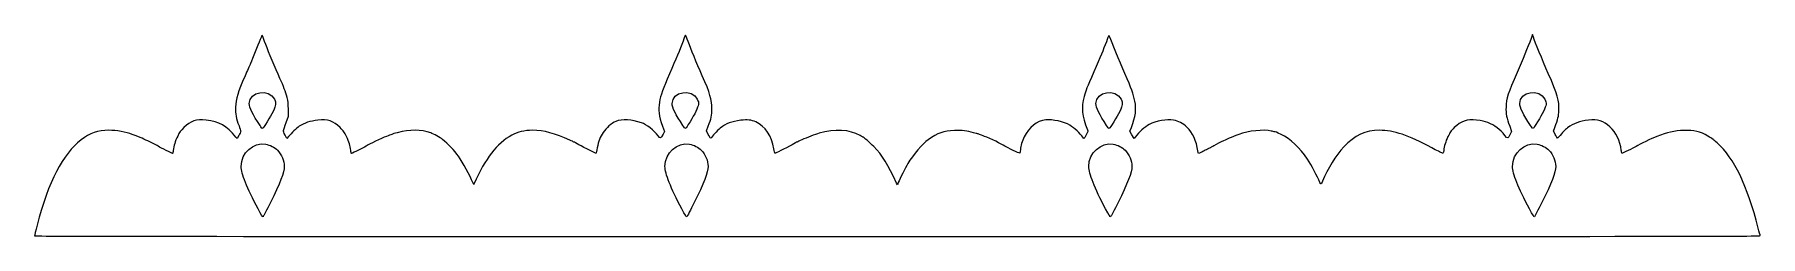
# Model space of a CAD drawing. Header units: centimetres. Extents: x -47.6 to 47.6, y -5.6 to 5.5.
import ezdxf

# ---------------------------------------------------------------- set-up
doc = ezdxf.new("R2010")
doc.units = ezdxf.units.CM
doc.header["$MEASUREMENT"] = 0
doc.layers.add('Layer 1', color=7, linetype='Continuous')

msp = doc.modelspace()

# ---------------------------------------------------------------- linework, layer by layer
at = {"layer": 'Layer 1'}
for points, knots in [([(-47.625, -5.573), (-47.625, -5.5531), (-47.55996, -5.28819), (-47.48047, -4.9843), (-47.48047, -4.9843), (-46.8557, -2.59579), (-46.06399, -1.06228), (-45.05854, -0.29313), (-45.05854, -0.29313), (-44.56666, 0.08315), (-44.11847, 0.23798), (-43.52017, 0.2383), (-43.52017, 0.2383), (-43.10618, 0.23852), (-42.56471, 0.14444), (-42.2275, 0.01368), (-42.2275, 0.01368), (-41.76458, -0.16581), (-41.58244, -0.24431), (-41.26177, -0.40249), (-41.26177, -0.40249), (-41.05804, -0.50299), (-40.84968, -0.60984), (-40.79875, -0.63994), (-40.79875, -0.63994), (-40.64655, -0.72988), (-40.04044, -1.03188), (-40.01211, -1.03188), (-40.01211, -1.03188), (-39.99767, -1.03188), (-39.9782, -0.95726), (-39.96886, -0.86606), (-39.96886, -0.86606), (-39.94389, -0.62233), (-39.86329, -0.36311), (-39.72424, -0.07938), (-39.72424, -0.07938), (-39.62135, 0.13058), (-39.56476, 0.20763), (-39.38064, 0.38846), (-39.38064, 0.38846), (-39.00987, 0.7526), (-38.69222, 0.85859), (-38.1579, 0.79648), (-38.1579, 0.79648), (-37.41053, 0.70961), (-37.033, 0.49517), (-36.50729, -0.14105), (-36.50729, -0.14105), (-36.50729, -0.14105), (-36.44539, -0.21596), (-36.44539, -0.21596), (-36.44539, -0.21596), (-36.44539, -0.21596), (-36.34666, -0.04905), (-36.34666, -0.04905), (-36.34666, -0.04905), (-36.29235, 0.04275), (-36.24792, 0.14798), (-36.24792, 0.18479), (-36.24792, 0.18479), (-36.24792, 0.2216), (-36.28888, 0.35606), (-36.33894, 0.48358), (-36.33894, 0.48358), (-36.50525, 0.9072), (-36.54744, 1.13157), (-36.53153, 1.50779), (-36.53153, 1.50779), (-36.51101, 1.9933), (-36.41278, 2.31567), (-36.00337, 3.24115), (-36.00337, 3.24115), (-35.89393, 3.48853), (-35.76007, 3.79214), (-35.70591, 3.91583), (-35.70591, 3.91583), (-35.57741, 4.20927), (-35.304, 4.88841), (-35.17479, 5.23509), (-35.17479, 5.23509), (-35.09835, 5.4402), (-35.06763, 5.49684), (-35.05284, 5.45999), (-35.05284, 5.45999), (-35.04196, 5.4329), (-34.95634, 5.20832), (-34.86256, 4.96094), (-34.86256, 4.96094), (-34.69528, 4.51963), (-34.34968, 3.6978), (-34.07817, 3.09563), (-34.07817, 3.09563), (-33.8844, 2.66589), (-33.7713, 2.36364), (-33.68839, 2.05398), (-33.68839, 2.05398), (-33.62608, 1.82125), (-33.61658, 1.73539), (-33.6163, 1.40229), (-33.6163, 1.40229), (-33.6163, 1.40229), (-33.61599, 1.01865), (-33.61599, 1.01865), (-33.61599, 1.01865), (-33.61599, 1.01865), (-33.74391, 0.66146), (-33.74391, 0.66146), (-33.74391, 0.66146), (-33.81426, 0.46501), (-33.87781, 0.27257), (-33.88513, 0.23383), (-33.88513, 0.23383), (-33.89438, 0.18494), (-33.86767, 0.10482), (-33.79782, -0.02811), (-33.79782, -0.02811), (-33.79782, -0.02811), (-33.69718, -0.21962), (-33.69718, -0.21962), (-33.69718, -0.21962), (-33.69718, -0.21962), (-33.6046, -0.1032), (-33.6046, -0.1032), (-33.6046, -0.1032), (-33.45078, 0.09025), (-33.17476, 0.35219), (-33.01168, 0.4595), (-33.01168, 0.4595), (-32.7246, 0.64838), (-32.43173, 0.74434), (-31.98314, 0.79648), (-31.98314, 0.79648), (-31.44901, 0.85857), (-31.13157, 0.75268), (-30.75995, 0.38846), (-30.75995, 0.38846), (-30.56641, 0.19877), (-30.52269, 0.1376), (-30.4067, -0.10583), (-30.4067, -0.10583), (-30.26339, -0.40659), (-30.20166, -0.60805), (-30.17361, -0.86651), (-30.17361, -0.86651), (-30.16374, -0.95746), (-30.14372, -1.03188), (-30.12913, -1.03188), (-30.12913, -1.03188), (-30.09553, -1.03188), (-29.31787, -0.6437), (-29.26361, -0.59985), (-29.26361, -0.59985), (-29.1861, -0.5372), (-28.49139, -0.20957), (-28.19135, -0.09417), (-28.19135, -0.09417), (-28.08949, -0.05499), (-27.96447, -0.00688), (-27.91354, 0.01274), (-27.91354, 0.01274), (-27.86261, 0.03235), (-27.72569, 0.07289), (-27.60927, 0.10281), (-27.60927, 0.10281), (-26.88271, 0.28957), (-26.30274, 0.28807), (-25.75719, 0.09802), (-25.75719, 0.09802), (-25.59999, 0.04326), (-25.23655, -0.1572), (-25.10896, -0.25952), (-25.10896, -0.25952), (-24.79458, -0.51162), (-24.4526, -0.87332), (-24.22537, -1.19404), (-24.22537, -1.19404), (-23.97815, -1.54298), (-23.58965, -2.25444), (-23.4326, -2.64583), (-23.4326, -2.64583), (-23.38544, -2.76336), (-23.38445, -2.76404), (-23.35592, -2.69875), (-23.35592, -2.69875), (-22.75083, -1.31427), (-22.11282, -0.49101), (-21.28434, -0.02568), (-21.28434, -0.02568), (-20.98619, 0.14178), (-20.568, 0.23823), (-20.14169, 0.23785), (-20.14169, 0.23785), (-19.52298, 0.23731), (-18.88796, 0.07057), (-18.08898, -0.30111), (-18.08898, -0.30111), (-17.98452, -0.3497), (-17.8812, -0.39718), (-17.85938, -0.40661), (-17.85938, -0.40661), (-17.83755, -0.41604), (-17.71253, -0.48287), (-17.58156, -0.55511), (-17.58156, -0.55511), (-17.27149, -0.72615), (-16.64109, -1.04018), (-16.63211, -1.02807), (-16.63211, -1.02807), (-16.62826, -1.02289), (-16.59934, -0.88515), (-16.56785, -0.722), (-16.56785, -0.722), (-16.4986, -0.36329), (-16.41122, -0.13676), (-16.24504, 0.11481), (-16.24504, 0.11481), (-16.06921, 0.381), (-15.79088, 0.62286), (-15.53953, 0.72788), (-15.53953, 0.72788), (-15.21981, 0.86147), (-14.64265, 0.83114), (-14.13568, 0.65411), (-14.13568, 0.65411), (-13.83868, 0.55039), (-13.44179, 0.24374), (-13.20158, -0.06762), (-13.20158, -0.06762), (-13.07143, -0.2363), (-13.07201, -0.23649), (-12.93884, 0.01808), (-12.93884, 0.01808), (-12.93884, 0.01808), (-12.85326, 0.18167), (-12.85326, 0.18167), (-12.85326, 0.18167), (-12.85326, 0.18167), (-12.96032, 0.46787), (-12.96032, 0.46787), (-12.96032, 0.46787), (-13.17357, 1.03797), (-13.21536, 1.35033), (-13.1371, 1.78932), (-13.1371, 1.78932), (-13.06715, 2.18176), (-12.9471, 2.51813), (-12.57839, 3.35478), (-12.57839, 3.35478), (-12.21392, 4.18184), (-12.01959, 4.6519), (-11.83511, 5.15276), (-11.83511, 5.15276), (-11.76944, 5.33102), (-11.70799, 5.4766), (-11.69854, 5.47627), (-11.69854, 5.47627), (-11.68909, 5.47594), (-11.62356, 5.31819), (-11.55293, 5.1257), (-11.55293, 5.1257), (-11.39085, 4.68402), (-11.10671, 4.00026), (-10.77094, 3.24394), (-10.77094, 3.24394), (-10.34878, 2.29303), (-10.24094, 1.9212), (-10.23995, 1.41314), (-10.23995, 1.41314), (-10.2393, 1.08242), (-10.2807, 0.88429), (-10.43846, 0.46309), (-10.43846, 0.46309), (-10.43846, 0.46309), (-10.53667, 0.20086), (-10.53667, 0.20086), (-10.53667, 0.20086), (-10.53667, 0.20086), (-10.44116, 0.00783), (-10.44116, 0.00783), (-10.44116, 0.00783), (-10.38564, -0.10437), (-10.32893, -0.18521), (-10.30574, -0.18521), (-10.30574, -0.18521), (-10.28379, -0.18521), (-10.26579, -0.17628), (-10.26574, -0.16536), (-10.26574, -0.16536), (-10.26554, -0.1206), (-9.94667, 0.21861), (-9.77974, 0.35164), (-9.77974, 0.35164), (-9.44988, 0.61451), (-9.17502, 0.72012), (-8.64139, 0.78901), (-8.64139, 0.78901), (-8.27971, 0.83571), (-8.07084, 0.81389), (-7.82074, 0.70329), (-7.82074, 0.70329), (-7.31044, 0.47761), (-6.92746, -0.08869), (-6.81649, -0.78166), (-6.81649, -0.78166), (-6.79663, -0.9057), (-6.7733, -1.01426), (-6.76466, -1.02291), (-6.76466, -1.02291), (-6.74814, -1.03943), (-6.21205, -0.77678), (-5.8076, -0.55401), (-5.8076, -0.55401), (-5.67664, -0.48187), (-5.55162, -0.41535), (-5.52979, -0.40618), (-5.52979, -0.40618), (-5.50796, -0.39701), (-5.39475, -0.34501), (-5.2782, -0.29063), (-5.2782, -0.29063), (-4.99286, -0.15749), (-4.54422, 0.01658), (-4.32223, 0.08028), (-4.32223, 0.08028), (-3.45741, 0.32843), (-2.62847, 0.28005), (-2.06637, -0.05137), (-2.06637, -0.05137), (-1.99089, -0.09588), (-1.92241, -0.13229), (-1.9142, -0.13229), (-1.9142, -0.13229), (-1.8735, -0.13229), (-1.5198, -0.43674), (-1.30055, -0.66048), (-1.30055, -0.66048), (-0.84037, -1.13011), (-0.51681, -1.64925), (-0.04669, -2.67229), (-0.04669, -2.67229), (-0.04669, -2.67229), (-0.00414, -2.7649), (-0.00414, -2.7649), (-0.00414, -2.7649), (-0.00414, -2.7649), (0.04337, -2.64583), (0.04337, -2.64583), (0.04337, -2.64583), (0.12611, -2.43845), (0.44056, -1.81353), (0.57098, -1.59728), (0.57098, -1.59728), (0.86353, -1.1122), (1.39252, -0.49098), (1.69333, -0.27922), (1.69333, -0.27922), (2.22311, 0.09372), (2.55377, 0.20993), (3.1444, 0.23076), (3.1444, 0.23076), (3.54635, 0.24493), (3.8497, 0.20845), (4.20472, 0.10324), (4.20472, 0.10324), (4.29812, 0.07556), (4.38999, 0.05292), (4.40887, 0.05292), (4.40887, 0.05292), (4.42775, 0.05292), (4.4823, 0.03571), (4.53009, 0.01467), (4.53009, 0.01467), (4.57788, -0.00636), (4.70032, -0.05535), (4.80219, -0.0942), (4.80219, -0.0942), (5.12686, -0.21802), (5.75774, -0.51868), (5.92439, -0.629), (5.92439, -0.629), (6.06591, -0.72269), (6.72039, -1.03501), (6.74427, -1.02026), (6.74427, -1.02026), (6.75601, -1.013), (6.77322, -0.93432), (6.78252, -0.84543), (6.78252, -0.84543), (6.80907, -0.5914), (6.87285, -0.37668), (6.99826, -0.11906), (6.99826, -0.11906), (7.25758, 0.41358), (7.68848, 0.75158), (8.18218, 0.80961), (8.18218, 0.80961), (8.54235, 0.85194), (9.19072, 0.71088), (9.51218, 0.52026), (9.51218, 0.52026), (9.77199, 0.3662), (10.08238, 0.07761), (10.22907, -0.14627), (10.22907, -0.14627), (10.25264, -0.18224), (10.28029, -0.21167), (10.29052, -0.21167), (10.29052, -0.21167), (10.30075, -0.21167), (10.35587, -0.12319), (10.41303, -0.01506), (10.41303, -0.01506), (10.51089, 0.1701), (10.51492, 0.18667), (10.48231, 0.26937), (10.48231, 0.26937), (10.18035, 1.03514), (10.13736, 1.48372), (10.30646, 2.10441), (10.30646, 2.10441), (10.39996, 2.44764), (10.44361, 2.5588), (10.83586, 3.45281), (10.83586, 3.45281), (11.20721, 4.29917), (11.35038, 4.64442), (11.52711, 5.11969), (11.52711, 5.11969), (11.59204, 5.29431), (11.655, 5.44721), (11.66702, 5.45947), (11.66702, 5.45947), (11.67904, 5.47172), (11.70358, 5.436), (11.72157, 5.38009), (11.72157, 5.38009), (11.8009, 5.13346), (12.24431, 4.05124), (12.54916, 3.36021), (12.54916, 3.36021), (12.91832, 2.52341), (13.01378, 2.26108), (13.09797, 1.85208), (13.09797, 1.85208), (13.19442, 1.38353), (13.14593, 1.00847), (12.90972, 0.39598), (12.90972, 0.39598), (12.90972, 0.39598), (12.82947, 0.18786), (12.82947, 0.18786), (12.82947, 0.18786), (12.82947, 0.18786), (12.94157, -0.0164), (12.94157, -0.0164), (12.94157, -0.0164), (12.94157, -0.0164), (13.05367, -0.22066), (13.05367, -0.22066), (13.05367, -0.22066), (13.05367, -0.22066), (13.12158, -0.13017), (13.12158, -0.13017), (13.12158, -0.13017), (13.32347, 0.13887), (13.65735, 0.4371), (13.88805, 0.55448), (13.88805, 0.55448), (14.27936, 0.75356), (14.86482, 0.858), (15.23799, 0.7953), (15.23799, 0.7953), (15.53414, 0.74554), (15.71555, 0.64963), (15.99002, 0.3977), (15.99002, 0.3977), (16.27856, 0.13287), (16.50922, -0.37488), (16.57634, -0.89297), (16.57634, -0.89297), (16.58624, -0.96937), (16.60649, -1.03188), (16.62133, -1.03188), (16.62133, -1.03188), (16.63617, -1.03188), (16.69161, -1.00958), (16.74452, -0.98232), (16.74452, -0.98232), (16.79744, -0.95507), (16.90621, -0.90074), (16.98625, -0.86159), (16.98625, -0.86159), (17.06629, -0.82245), (17.14963, -0.78012), (17.17146, -0.76754), (17.17146, -0.76754), (17.19329, -0.75495), (17.22901, -0.73776), (17.25083, -0.72933), (17.25083, -0.72933), (17.27266, -0.72091), (17.33815, -0.68467), (17.39635, -0.64879), (17.39635, -0.64879), (17.45456, -0.61292), (17.66888, -0.50171), (17.8726, -0.40167), (17.8726, -0.40167), (18.19324, -0.24421), (18.37651, -0.16539), (18.83833, 0.01368), (18.83833, 0.01368), (19.33799, 0.20743), (20.23026, 0.29995), (20.62, 0.19844), (20.62, 0.19844), (20.70381, 0.17661), (20.79083, 0.15875), (20.81339, 0.15875), (20.81339, 0.15875), (20.85559, 0.15875), (20.91545, 0.13452), (21.16667, 0.01576), (21.16667, 0.01576), (21.69847, -0.23566), (22.20592, -0.71089), (22.62881, -1.35356), (22.62881, -1.35356), (22.85414, -1.69602), (23.16863, -2.29125), (23.30861, -2.64022), (23.30861, -2.64022), (23.32779, -2.68806), (23.35503, -2.72336), (23.36913, -2.71866), (23.36913, -2.71866), (23.38323, -2.71396), (23.42167, -2.644), (23.45454, -2.56319), (23.45454, -2.56319), (23.72577, -1.89654), (24.20882, -1.12391), (24.63271, -0.67876), (24.63271, -0.67876), (25.24093, -0.04004), (25.83545, 0.23789), (26.59441, 0.2383), (26.59441, 0.2383), (27.40177, 0.23873), (28.19942, -0.02813), (29.48781, -0.72973), (29.48781, -0.72973), (29.75908, -0.87745), (29.98501, -0.98751), (30.07679, -1.01664), (30.07679, -1.01664), (30.12297, -1.03129), (30.13054, -1.01643), (30.14628, -0.88034), (30.14628, -0.88034), (30.17725, -0.61255), (30.24405, -0.39114), (30.37995, -0.10583), (30.37995, -0.10583), (30.49561, 0.13698), (30.53977, 0.1989), (30.73045, 0.38566), (30.73045, 0.38566), (31.10296, 0.75049), (31.42478, 0.85831), (31.95668, 0.79648), (31.95668, 0.79648), (32.23243, 0.76443), (32.4282, 0.72249), (32.58304, 0.66229), (32.58304, 0.66229), (32.95893, 0.51615), (33.25963, 0.29093), (33.52628, -0.04418), (33.52628, -0.04418), (33.68386, -0.24221), (33.67459, -0.24462), (33.81503, 0.03061), (33.81503, 0.03061), (33.81503, 0.03061), (33.89141, 0.18029), (33.89141, 0.18029), (33.89141, 0.18029), (33.89141, 0.18029), (33.78619, 0.45951), (33.78619, 0.45951), (33.78619, 0.45951), (33.61149, 0.92309), (33.56724, 1.153), (33.58432, 1.50813), (33.58432, 1.50813), (33.6085, 2.01068), (33.6958, 2.28369), (34.19767, 3.42635), (34.19767, 3.42635), (34.50935, 4.13597), (34.77701, 4.78611), (34.97061, 5.30381), (34.97061, 5.30381), (34.97061, 5.30381), (35.04937, 5.51439), (35.04937, 5.51439), (35.04937, 5.51439), (35.04937, 5.51439), (35.0972, 5.36996), (35.0972, 5.36996), (35.0972, 5.36996), (35.19037, 5.08861), (35.58388, 4.13056), (35.91566, 3.37729), (35.91566, 3.37729), (36.42718, 2.21598), (36.52997, 1.858), (36.50509, 1.32446), (36.50509, 1.32446), (36.49049, 1.01139), (36.45532, 0.86367), (36.28337, 0.39334), (36.28337, 0.39334), (36.28337, 0.39334), (36.20953, 0.19137), (36.20953, 0.19137), (36.20953, 0.19137), (36.20953, 0.19137), (36.26987, 0.06261), (36.26987, 0.06261), (36.26987, 0.06261), (36.30306, -0.00821), (36.35353, -0.09591), (36.38203, -0.13229), (36.38203, -0.13229), (36.38203, -0.13229), (36.43385, -0.19844), (36.43385, -0.19844), (36.43385, -0.19844), (36.43385, -0.19844), (36.48921, -0.13229), (36.48921, -0.13229), (36.48921, -0.13229), (36.70828, 0.12948), (36.83377, 0.2566), (36.98596, 0.37096), (36.98596, 0.37096), (37.33015, 0.62958), (37.61914, 0.73693), (38.13144, 0.79648), (38.13144, 0.79648), (38.63632, 0.85517), (38.96861, 0.75374), (39.31151, 0.43627), (39.31151, 0.43627), (39.65478, 0.11845), (39.8834, -0.34954), (39.94184, -0.85403), (39.94184, -0.85403), (39.95158, -0.93811), (39.96919, -1.01287), (39.98099, -1.02016), (39.98099, -1.02016), (40.00356, -1.03411), (40.61378, -0.74731), (40.77229, -0.64824), (40.77229, -0.64824), (40.97466, -0.52177), (41.58471, -0.22626), (41.91, -0.09714), (41.91, -0.09714), (42.46364, 0.12263), (42.87961, 0.21344), (43.41223, 0.2308), (43.41223, 0.2308), (43.96112, 0.2487), (44.30709, 0.16632), (44.72781, -0.08243), (44.72781, -0.08243), (44.97514, -0.22866), (45.05782, -0.28863), (45.23463, -0.45004), (45.23463, -0.45004), (46.1852, -1.31781), (46.89955, -2.79527), (47.50521, -5.14615), (47.50521, -5.14615), (47.5577, -5.34988), (47.60692, -5.5374), (47.6146, -5.56286), (47.6146, -5.56286), (47.6279, -5.60695), (45.34831, -5.60917), (0.00178, -5.60917), (0.00178, -5.60917), (-40.25763, -5.60917), (-47.625, -5.60357), (-47.625, -5.573)], [0, 0, 0, 0, 0.00568182, 0.00568182, 0.00568182, 0.00568182, 0.01136364, 0.01136364, 0.01136364, 0.01136364, 0.01704545, 0.01704545, 0.01704545, 0.01704545, 0.02272727, 0.02272727, 0.02272727, 0.02272727, 0.02840909, 0.02840909, 0.02840909, 0.02840909, 0.03409091, 0.03409091, 0.03409091, 0.03409091, 0.03977273, 0.03977273, 0.03977273, 0.03977273, 0.04545455, 0.04545455, 0.04545455, 0.04545455, 0.05113636, 0.05113636, 0.05113636, 0.05113636, 0.05681818, 0.05681818, 0.05681818, 0.05681818, 0.0625, 0.0625, 0.0625, 0.0625, 0.06818182, 0.06818182, 0.06818182, 0.06818182, 0.07386364, 0.07386364, 0.07386364, 0.07386364, 0.07954545, 0.07954545, 0.07954545, 0.07954545, 0.08522727, 0.08522727, 0.08522727, 0.08522727, 0.09090909, 0.09090909, 0.09090909, 0.09090909, 0.09659091, 0.09659091, 0.09659091, 0.09659091, 0.10227273, 0.10227273, 0.10227273, 0.10227273, 0.10795455, 0.10795455, 0.10795455, 0.10795455, 0.11363636, 0.11363636, 0.11363636, 0.11363636, 0.11931818, 0.11931818, 0.11931818, 0.11931818, 0.125, 0.125, 0.125, 0.125, 0.13068182, 0.13068182, 0.13068182, 0.13068182, 0.13636364, 0.13636364, 0.13636364, 0.13636364, 0.14204545, 0.14204545, 0.14204545, 0.14204545, 0.14772727, 0.14772727, 0.14772727, 0.14772727, 0.15340909, 0.15340909, 0.15340909, 0.15340909, 0.15909091, 0.15909091, 0.15909091, 0.15909091, 0.16477273, 0.16477273, 0.16477273, 0.16477273, 0.17045455, 0.17045455, 0.17045455, 0.17045455, 0.17613636, 0.17613636, 0.17613636, 0.17613636, 0.18181818, 0.18181818, 0.18181818, 0.18181818, 0.1875, 0.1875, 0.1875, 0.1875, 0.19318182, 0.19318182, 0.19318182, 0.19318182, 0.19886364, 0.19886364, 0.19886364, 0.19886364, 0.20454545, 0.20454545, 0.20454545, 0.20454545, 0.21022727, 0.21022727, 0.21022727, 0.21022727, 0.21590909, 0.21590909, 0.21590909, 0.21590909, 0.22159091, 0.22159091, 0.22159091, 0.22159091, 0.22727273, 0.22727273, 0.22727273, 0.22727273, 0.23295455, 0.23295455, 0.23295455, 0.23295455, 0.23863636, 0.23863636, 0.23863636, 0.23863636, 0.24431818, 0.24431818, 0.24431818, 0.24431818, 0.25, 0.25, 0.25, 0.25, 0.25568182, 0.25568182, 0.25568182, 0.25568182, 0.26136364, 0.26136364, 0.26136364, 0.26136364, 0.26704545, 0.26704545, 0.26704545, 0.26704545, 0.27272727, 0.27272727, 0.27272727, 0.27272727, 0.27840909, 0.27840909, 0.27840909, 0.27840909, 0.28409091, 0.28409091, 0.28409091, 0.28409091, 0.28977273, 0.28977273, 0.28977273, 0.28977273, 0.29545455, 0.29545455, 0.29545455, 0.29545455, 0.30113636, 0.30113636, 0.30113636, 0.30113636, 0.30681818, 0.30681818, 0.30681818, 0.30681818, 0.3125, 0.3125, 0.3125, 0.3125, 0.31818182, 0.31818182, 0.31818182, 0.31818182, 0.32386364, 0.32386364, 0.32386364, 0.32386364, 0.32954545, 0.32954545, 0.32954545, 0.32954545, 0.33522727, 0.33522727, 0.33522727, 0.33522727, 0.34090909, 0.34090909, 0.34090909, 0.34090909, 0.34659091, 0.34659091, 0.34659091, 0.34659091, 0.35227273, 0.35227273, 0.35227273, 0.35227273, 0.35795455, 0.35795455, 0.35795455, 0.35795455, 0.36363636, 0.36363636, 0.36363636, 0.36363636, 0.36931818, 0.36931818, 0.36931818, 0.36931818, 0.375, 0.375, 0.375, 0.375, 0.38068182, 0.38068182, 0.38068182, 0.38068182, 0.38636364, 0.38636364, 0.38636364, 0.38636364, 0.39204545, 0.39204545, 0.39204545, 0.39204545, 0.39772727, 0.39772727, 0.39772727, 0.39772727, 0.40340909, 0.40340909, 0.40340909, 0.40340909, 0.40909091, 0.40909091, 0.40909091, 0.40909091, 0.41477273, 0.41477273, 0.41477273, 0.41477273, 0.42045455, 0.42045455, 0.42045455, 0.42045455, 0.42613636, 0.42613636, 0.42613636, 0.42613636, 0.43181818, 0.43181818, 0.43181818, 0.43181818, 0.4375, 0.4375, 0.4375, 0.4375, 0.44318182, 0.44318182, 0.44318182, 0.44318182, 0.44886364, 0.44886364, 0.44886364, 0.44886364, 0.45454545, 0.45454545, 0.45454545, 0.45454545, 0.46022727, 0.46022727, 0.46022727, 0.46022727, 0.46590909, 0.46590909, 0.46590909, 0.46590909, 0.47159091, 0.47159091, 0.47159091, 0.47159091, 0.47727273, 0.47727273, 0.47727273, 0.47727273, 0.48295455, 0.48295455, 0.48295455, 0.48295455, 0.48863636, 0.48863636, 0.48863636, 0.48863636, 0.49431818, 0.49431818, 0.49431818, 0.49431818, 0.5, 0.5, 0.5, 0.5, 0.50568182, 0.50568182, 0.50568182, 0.50568182, 0.51136364, 0.51136364, 0.51136364, 0.51136364, 0.51704545, 0.51704545, 0.51704545, 0.51704545, 0.52272727, 0.52272727, 0.52272727, 0.52272727, 0.52840909, 0.52840909, 0.52840909, 0.52840909, 0.53409091, 0.53409091, 0.53409091, 0.53409091, 0.53977273, 0.53977273, 0.53977273, 0.53977273, 0.54545455, 0.54545455, 0.54545455, 0.54545455, 0.55113636, 0.55113636, 0.55113636, 0.55113636, 0.55681818, 0.55681818, 0.55681818, 0.55681818, 0.5625, 0.5625, 0.5625, 0.5625, 0.56818182, 0.56818182, 0.56818182, 0.56818182, 0.57386364, 0.57386364, 0.57386364, 0.57386364, 0.57954545, 0.57954545, 0.57954545, 0.57954545, 0.58522727, 0.58522727, 0.58522727, 0.58522727, 0.59090909, 0.59090909, 0.59090909, 0.59090909, 0.59659091, 0.59659091, 0.59659091, 0.59659091, 0.60227273, 0.60227273, 0.60227273, 0.60227273, 0.60795455, 0.60795455, 0.60795455, 0.60795455, 0.61363636, 0.61363636, 0.61363636, 0.61363636, 0.61931818, 0.61931818, 0.61931818, 0.61931818, 0.625, 0.625, 0.625, 0.625, 0.63068182, 0.63068182, 0.63068182, 0.63068182, 0.63636364, 0.63636364, 0.63636364, 0.63636364, 0.64204545, 0.64204545, 0.64204545, 0.64204545, 0.64772727, 0.64772727, 0.64772727, 0.64772727, 0.65340909, 0.65340909, 0.65340909, 0.65340909, 0.65909091, 0.65909091, 0.65909091, 0.65909091, 0.66477273, 0.66477273, 0.66477273, 0.66477273, 0.67045455, 0.67045455, 0.67045455, 0.67045455, 0.67613636, 0.67613636, 0.67613636, 0.67613636, 0.68181818, 0.68181818, 0.68181818, 0.68181818, 0.6875, 0.6875, 0.6875, 0.6875, 0.69318182, 0.69318182, 0.69318182, 0.69318182, 0.69886364, 0.69886364, 0.69886364, 0.69886364, 0.70454545, 0.70454545, 0.70454545, 0.70454545, 0.71022727, 0.71022727, 0.71022727, 0.71022727, 0.71590909, 0.71590909, 0.71590909, 0.71590909, 0.72159091, 0.72159091, 0.72159091, 0.72159091, 0.72727273, 0.72727273, 0.72727273, 0.72727273, 0.73295455, 0.73295455, 0.73295455, 0.73295455, 0.73863636, 0.73863636, 0.73863636, 0.73863636, 0.74431818, 0.74431818, 0.74431818, 0.74431818, 0.75, 0.75, 0.75, 0.75, 0.75568182, 0.75568182, 0.75568182, 0.75568182, 0.76136364, 0.76136364, 0.76136364, 0.76136364, 0.76704545, 0.76704545, 0.76704545, 0.76704545, 0.77272727, 0.77272727, 0.77272727, 0.77272727, 0.77840909, 0.77840909, 0.77840909, 0.77840909, 0.78409091, 0.78409091, 0.78409091, 0.78409091, 0.78977273, 0.78977273, 0.78977273, 0.78977273, 0.79545455, 0.79545455, 0.79545455, 0.79545455, 0.80113636, 0.80113636, 0.80113636, 0.80113636, 0.80681818, 0.80681818, 0.80681818, 0.80681818, 0.8125, 0.8125, 0.8125, 0.8125, 0.81818182, 0.81818182, 0.81818182, 0.81818182, 0.82386364, 0.82386364, 0.82386364, 0.82386364, 0.82954545, 0.82954545, 0.82954545, 0.82954545, 0.83522727, 0.83522727, 0.83522727, 0.83522727, 0.84090909, 0.84090909, 0.84090909, 0.84090909, 0.84659091, 0.84659091, 0.84659091, 0.84659091, 0.85227273, 0.85227273, 0.85227273, 0.85227273, 0.85795455, 0.85795455, 0.85795455, 0.85795455, 0.86363636, 0.86363636, 0.86363636, 0.86363636, 0.86931818, 0.86931818, 0.86931818, 0.86931818, 0.875, 0.875, 0.875, 0.875, 0.88068182, 0.88068182, 0.88068182, 0.88068182, 0.88636364, 0.88636364, 0.88636364, 0.88636364, 0.89204545, 0.89204545, 0.89204545, 0.89204545, 0.89772727, 0.89772727, 0.89772727, 0.89772727, 0.90340909, 0.90340909, 0.90340909, 0.90340909, 0.90909091, 0.90909091, 0.90909091, 0.90909091, 0.91477273, 0.91477273, 0.91477273, 0.91477273, 0.92045455, 0.92045455, 0.92045455, 0.92045455, 0.92613636, 0.92613636, 0.92613636, 0.92613636, 0.93181818, 0.93181818, 0.93181818, 0.93181818, 0.9375, 0.9375, 0.9375, 0.9375, 0.94318182, 0.94318182, 0.94318182, 0.94318182, 0.94886364, 0.94886364, 0.94886364, 0.94886364, 0.95454545, 0.95454545, 0.95454545, 0.95454545, 0.96022727, 0.96022727, 0.96022727, 0.96022727, 0.96590909, 0.96590909, 0.96590909, 0.96590909, 0.97159091, 0.97159091, 0.97159091, 0.97159091, 0.97727273, 0.97727273, 0.97727273, 0.97727273, 0.98295455, 0.98295455, 0.98295455, 0.98295455, 0.98863636, 0.98863636, 0.98863636, 0.98863636, 1, 1, 1, 1]), ([(-34.78506, 0.71024), (-34.52322, 1.12123), (-34.33818, 1.50302), (-34.32269, 1.66425), (-34.32269, 1.66425), (-34.3122, 1.77339), (-34.32325, 1.82574), (-34.38217, 1.94617), (-34.38217, 1.94617), (-34.68413, 2.56335), (-35.77288, 2.38157), (-35.77134, 1.71423), (-35.77134, 1.71423), (-35.77083, 1.4935), (-35.57708, 1.09666), (-35.18051, 0.50411), (-35.18051, 0.50411), (-35.0276, 0.27563), (-35.07902, 0.24884), (-34.78506, 0.71024)], [0, 0, 0, 0, 0.16666667, 0.16666667, 0.16666667, 0.16666667, 0.33333333, 0.33333333, 0.33333333, 0.33333333, 0.5, 0.5, 0.5, 0.5, 0.66666667, 0.66666667, 0.66666667, 0.66666667, 1, 1, 1, 1]), ([(-11.44881, 0.71024), (-11.18697, 1.12123), (-11.00193, 1.50302), (-10.98644, 1.66425), (-10.98644, 1.66425), (-10.97595, 1.77339), (-10.987, 1.82574), (-11.04592, 1.94617), (-11.04592, 1.94617), (-11.34788, 2.56335), (-12.43663, 2.38157), (-12.43509, 1.71423), (-12.43509, 1.71423), (-12.43458, 1.4935), (-12.24083, 1.09666), (-11.84426, 0.50411), (-11.84426, 0.50411), (-11.69135, 0.27563), (-11.74277, 0.24884), (-11.44881, 0.71024)], [0, 0, 0, 0, 0.16666667, 0.16666667, 0.16666667, 0.16666667, 0.33333333, 0.33333333, 0.33333333, 0.33333333, 0.5, 0.5, 0.5, 0.5, 0.66666667, 0.66666667, 0.66666667, 0.66666667, 1, 1, 1, 1]), ([(11.94035, 0.71024), (12.20219, 1.12123), (12.38724, 1.50302), (12.40273, 1.66425), (12.40273, 1.66425), (12.41321, 1.77339), (12.40217, 1.82574), (12.34325, 1.94617), (12.34325, 1.94617), (12.04129, 2.56335), (10.95253, 2.38157), (10.95407, 1.71423), (10.95407, 1.71423), (10.95458, 1.4935), (11.14834, 1.09666), (11.5449, 0.50411), (11.5449, 0.50411), (11.69781, 0.27563), (11.6464, 0.24884), (11.94035, 0.71024)], [0, 0, 0, 0, 0.16666667, 0.16666667, 0.16666667, 0.16666667, 0.33333333, 0.33333333, 0.33333333, 0.33333333, 0.5, 0.5, 0.5, 0.5, 0.66666667, 0.66666667, 0.66666667, 0.66666667, 1, 1, 1, 1]), ([(35.32952, 0.71024), (35.59136, 1.12123), (35.7764, 1.50302), (35.79189, 1.66425), (35.79189, 1.66425), (35.80238, 1.77339), (35.79134, 1.82574), (35.73241, 1.94617), (35.73241, 1.94617), (35.43045, 2.56335), (34.3417, 2.38157), (34.34324, 1.71423), (34.34324, 1.71423), (34.34375, 1.4935), (34.5375, 1.09666), (34.93407, 0.50411), (34.93407, 0.50411), (35.08698, 0.27563), (35.03557, 0.24884), (35.32952, 0.71024)], [0, 0, 0, 0, 0.16666667, 0.16666667, 0.16666667, 0.16666667, 0.33333333, 0.33333333, 0.33333333, 0.33333333, 0.5, 0.5, 0.5, 0.5, 0.66666667, 0.66666667, 0.66666667, 0.66666667, 1, 1, 1, 1]), ([(-34.60068, -3.73564), (-34.08017, -2.69912), (-33.84021, -2.07377), (-33.84021, -1.75386), (-33.84021, -1.75386), (-33.84021, -1.44249), (-33.98859, -1.08813), (-34.21697, -0.85407), (-34.21697, -0.85407), (-34.36759, -0.69971), (-34.63529, -0.56464), (-34.86618, -0.52651), (-34.86618, -0.52651), (-35.55935, -0.41204), (-36.2198, -1.00683), (-36.22114, -1.74678), (-36.22114, -1.74678), (-36.22186, -2.13784), (-35.90383, -2.93857), (-35.28917, -4.09332), (-35.28917, -4.09332), (-35.10702, -4.43552), (-35.03875, -4.54193), (-35.01434, -4.52167), (-35.01434, -4.52167), (-34.99648, -4.50684), (-34.81033, -4.15313), (-34.60068, -3.73564)], [0, 0, 0, 0, 0.125, 0.125, 0.125, 0.125, 0.25, 0.25, 0.25, 0.25, 0.375, 0.375, 0.375, 0.375, 0.5, 0.5, 0.5, 0.5, 0.625, 0.625, 0.625, 0.625, 0.75, 0.75, 0.75, 0.75, 1, 1, 1, 1]), ([(-11.21151, -3.73564), (-10.69101, -2.69912), (-10.45104, -2.07377), (-10.45104, -1.75386), (-10.45104, -1.75386), (-10.45104, -1.44249), (-10.59942, -1.08813), (-10.82781, -0.85407), (-10.82781, -0.85407), (-10.97842, -0.69971), (-11.24613, -0.56464), (-11.47701, -0.52651), (-11.47701, -0.52651), (-12.17019, -0.41204), (-12.83063, -1.00683), (-12.83198, -1.74678), (-12.83198, -1.74678), (-12.83269, -2.13784), (-12.51466, -2.93857), (-11.9, -4.09332), (-11.9, -4.09332), (-11.71785, -4.43552), (-11.64959, -4.54193), (-11.62517, -4.52167), (-11.62517, -4.52167), (-11.60731, -4.50684), (-11.42116, -4.15313), (-11.21151, -3.73564)], [0, 0, 0, 0, 0.125, 0.125, 0.125, 0.125, 0.25, 0.25, 0.25, 0.25, 0.375, 0.375, 0.375, 0.375, 0.5, 0.5, 0.5, 0.5, 0.625, 0.625, 0.625, 0.625, 0.75, 0.75, 0.75, 0.75, 1, 1, 1, 1]), ([(12.17765, -3.73564), (12.69816, -2.69912), (12.93813, -2.07377), (12.93813, -1.75386), (12.93813, -1.75386), (12.93813, -1.44249), (12.78974, -1.08813), (12.56136, -0.85407), (12.56136, -0.85407), (12.41074, -0.69971), (12.14304, -0.56464), (11.91215, -0.52651), (11.91215, -0.52651), (11.21898, -0.41204), (10.55854, -1.00683), (10.55719, -1.74678), (10.55719, -1.74678), (10.55648, -2.13784), (10.8745, -2.93857), (11.48916, -4.09332), (11.48916, -4.09332), (11.67131, -4.43552), (11.73958, -4.54193), (11.76399, -4.52167), (11.76399, -4.52167), (11.78186, -4.50684), (11.96801, -4.15313), (12.17765, -3.73564)], [0, 0, 0, 0, 0.125, 0.125, 0.125, 0.125, 0.25, 0.25, 0.25, 0.25, 0.375, 0.375, 0.375, 0.375, 0.5, 0.5, 0.5, 0.5, 0.625, 0.625, 0.625, 0.625, 0.75, 0.75, 0.75, 0.75, 1, 1, 1, 1]), ([(35.56682, -3.73564), (36.08733, -2.69912), (36.32729, -2.07377), (36.32729, -1.75386), (36.32729, -1.75386), (36.32729, -1.44249), (36.17891, -1.08813), (35.95053, -0.85407), (35.95053, -0.85407), (35.79991, -0.69971), (35.53221, -0.56464), (35.30132, -0.52651), (35.30132, -0.52651), (34.60815, -0.41204), (33.9477, -1.00683), (33.94636, -1.74678), (33.94636, -1.74678), (33.94564, -2.13784), (34.26367, -2.93857), (34.87833, -4.09332), (34.87833, -4.09332), (35.06048, -4.43552), (35.12875, -4.54193), (35.15316, -4.52167), (35.15316, -4.52167), (35.17103, -4.50684), (35.35717, -4.15313), (35.56682, -3.73564)], [0, 0, 0, 0, 0.125, 0.125, 0.125, 0.125, 0.25, 0.25, 0.25, 0.25, 0.375, 0.375, 0.375, 0.375, 0.5, 0.5, 0.5, 0.5, 0.625, 0.625, 0.625, 0.625, 0.75, 0.75, 0.75, 0.75, 1, 1, 1, 1])]:
    msp.add_open_spline(points, degree=3, knots=knots, dxfattribs=at)

doc.saveas('drawing.dxf')
